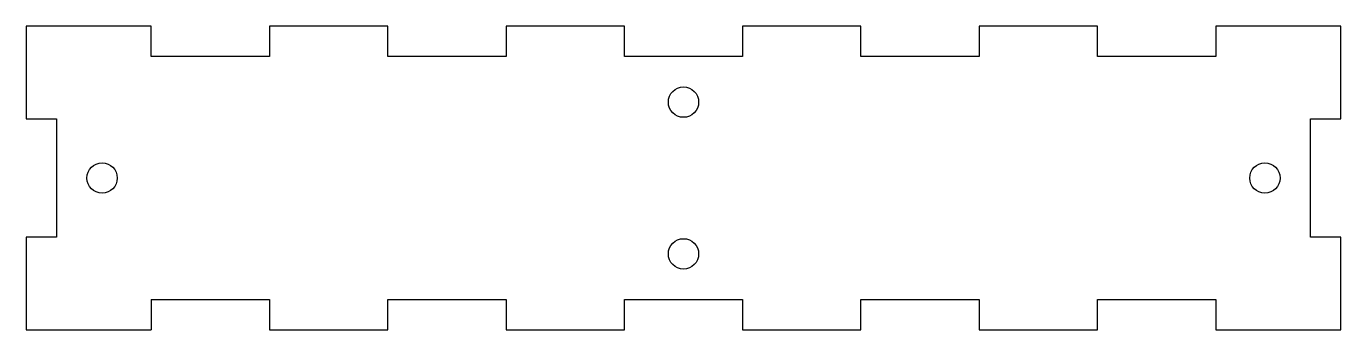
# Model space of a CAD drawing. Extents: x -196 to -66, y -128 to -98.
import ezdxf

# ---------------------------------------------------------------- set-up
doc = ezdxf.new("R2010")
doc.units = 0
doc.layers.add('VISIBLE', color=7, linetype='CONTINUOUS')

msp = doc.modelspace()

# ---------------------------------------------------------------- linework, layer by layer
at = {"layer": 'VISIBLE'}
for p, q in [((-183.65, -97.5), (-196, -97.5)), ((-196, -97.5), (-196, -106.65)), ((-183.65, -100.5), (-183.65, -97.5)), ((-160.25, -97.5), (-171.95, -97.5)), ((-171.95, -97.5), (-171.95, -100.5)), ((-160.25, -100.5), (-160.25, -97.5)), ((-136.85, -97.5), (-148.55, -97.5)), ((-148.55, -97.5), (-148.55, -100.5)), ((-136.85, -100.5), (-136.85, -97.5)), ((-113.45, -97.5), (-125.15, -97.5)), ((-125.15, -97.5), (-125.15, -100.5)), ((-113.45, -100.5), (-113.45, -97.5)), ((-90.05, -97.5), (-101.75, -97.5)), ((-101.75, -97.5), (-101.75, -100.5)), ((-90.05, -100.5), (-90.05, -97.5)), ((-66, -97.5), (-78.35, -97.5)), ((-78.35, -97.5), (-78.35, -100.5)), ((-66, -106.65), (-66, -97.5)), ((-171.95, -100.5), (-183.65, -100.5)), ((-148.55, -100.5), (-160.25, -100.5)), ((-125.15, -100.5), (-136.85, -100.5)), ((-101.75, -100.5), (-113.45, -100.5)), ((-78.35, -100.5), (-90.05, -100.5)), ((-196, -106.65), (-193, -106.65)), ((-193, -106.65), (-193, -118.35)), ((-69, -118.35), (-69, -106.65)), ((-69, -106.65), (-66, -106.65)), ((-193, -118.35), (-196, -118.35)), ((-196, -118.35), (-196, -127.5)), ((-66, -118.35), (-69, -118.35)), ((-66, -127.5), (-66, -118.35)), ((-183.65, -124.5), (-171.95, -124.5)), ((-183.65, -124.5), (-183.65, -127.5)), ((-171.95, -124.5), (-171.95, -127.5)), ((-160.25, -127.5), (-160.25, -124.5)), ((-160.25, -124.5), (-148.55, -124.5)), ((-148.55, -124.5), (-148.55, -127.5)), ((-136.85, -127.5), (-136.85, -124.5)), ((-136.85, -124.5), (-125.15, -124.5)), ((-125.15, -124.5), (-125.15, -127.5)), ((-113.45, -127.5), (-113.45, -124.5)), ((-113.45, -124.5), (-101.75, -124.5)), ((-101.75, -124.5), (-101.75, -127.5)), ((-90.05, -127.5), (-90.05, -124.5)), ((-90.05, -124.5), (-78.35, -124.5)), ((-78.35, -124.5), (-78.35, -127.5)), ((-196, -127.5), (-183.65, -127.5)), ((-171.95, -127.5), (-160.25, -127.5)), ((-148.55, -127.5), (-136.85, -127.5)), ((-125.15, -127.5), (-113.45, -127.5)), ((-101.75, -127.5), (-90.05, -127.5)), ((-78.35, -127.5), (-66, -127.5))]:
    msp.add_line(p, q, dxfattribs=at)
for centre in [(-131, -105), (-188.5, -112.5), (-73.5, -112.5), (-131, -120)]:
    msp.add_circle(centre, 1.5, dxfattribs=at)

doc.saveas('drawing.dxf')
